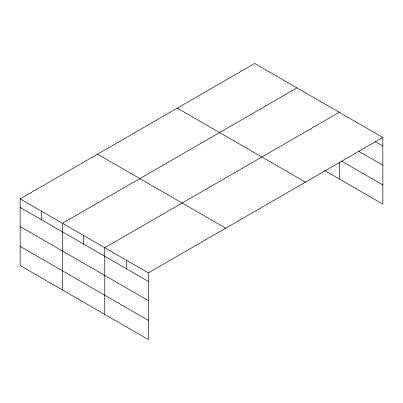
<?xml version="1.0" encoding="UTF-8"?>
<svg xmlns="http://www.w3.org/2000/svg" width="403" height="403" viewBox="0 0 403 403"><rect width="100%" height="100%" fill="white"/><g stroke="black" fill="none" stroke-linecap="round" stroke-linejoin="round"><path stroke-width="0.6" d="M382.85 137.463L254.676 63.462L20.15 198.865L20.15 265.537L148.324 339.538L148.324 272.866L382.85 137.463L382.85 204.135L324.632 170.519M296.976 87.884L62.445 223.287L62.445 289.959M339.271 112.301L104.745 247.704L104.745 314.375M375.223 141.624L382.85 146.027M358.338 151.049L382.85 165.2M341.452 161.059L382.85 184.957M177.285 108.145L305.454 182.146M97.546 154.183L225.715 228.184M20.15 198.865L148.324 272.866M20.15 207.429L148.324 281.43M20.15 226.607L148.324 300.603M20.15 246.364L148.324 320.36M339.271 162.273L339.271 178.972M126.532 260.288L126.532 268.851M83.597 235.493L83.597 244.057M41.297 211.076L41.297 219.64"/></g></svg>
